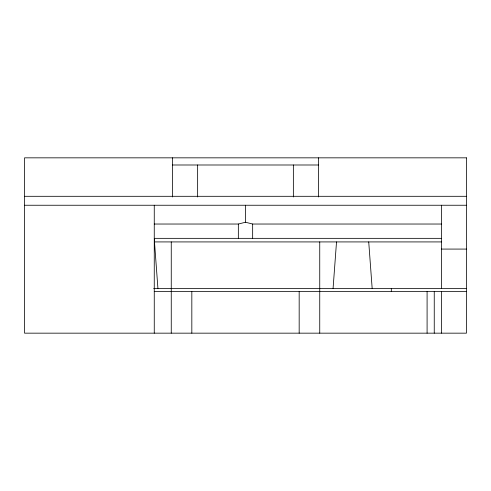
<?xml version="1.0" encoding="UTF-8"?>
<svg xmlns="http://www.w3.org/2000/svg" width="491" height="491" viewBox="0 0 491 491"><rect width="100%" height="100%" fill="white"/><g stroke="black" fill="none" stroke-linecap="round" stroke-linejoin="round"><path stroke-width="0.74" d="M333.076 288.438L336.519 241.922M154.26 224.031L238.344 224.031L245.5 222.245L252.656 224.031L441.403 224.031M172.593 164.994L318.407 164.994M24.55 196.302L466.45 196.302M24.55 205.244L466.45 205.244M154.26 238.344L441.403 238.344M154.481 238.344L154.481 241.922L441.403 241.922M441.403 249.078L466.45 249.078M153.658 288.438L466.45 288.438M154.26 291.568L466.45 291.568M368.723 241.922L372.166 288.438M154.481 241.922L157.924 288.438M441.403 205.244L441.403 288.438M441.403 291.47L441.403 333.162M434.247 291.568L434.247 333.162M427.09 291.568L427.09 333.162M391.309 288.438L391.309 291.568M319.745 241.922L319.745 333.162M318.407 157.838L318.407 196.983M299.172 291.568L299.172 333.162M293.36 164.994L293.36 196.983M252.656 224.031L252.656 238.344M245.5 205.244L245.5 222.245M238.344 224.031L238.344 238.344M197.64 164.994L197.64 196.983M191.828 291.568L191.828 333.162M172.593 157.838L172.593 196.983M171.255 241.922L171.255 333.162M154.26 205.244L154.26 333.162M466.45 157.838L24.55 157.838L24.55 333.162L466.45 333.162L466.45 157.838"/></g></svg>
